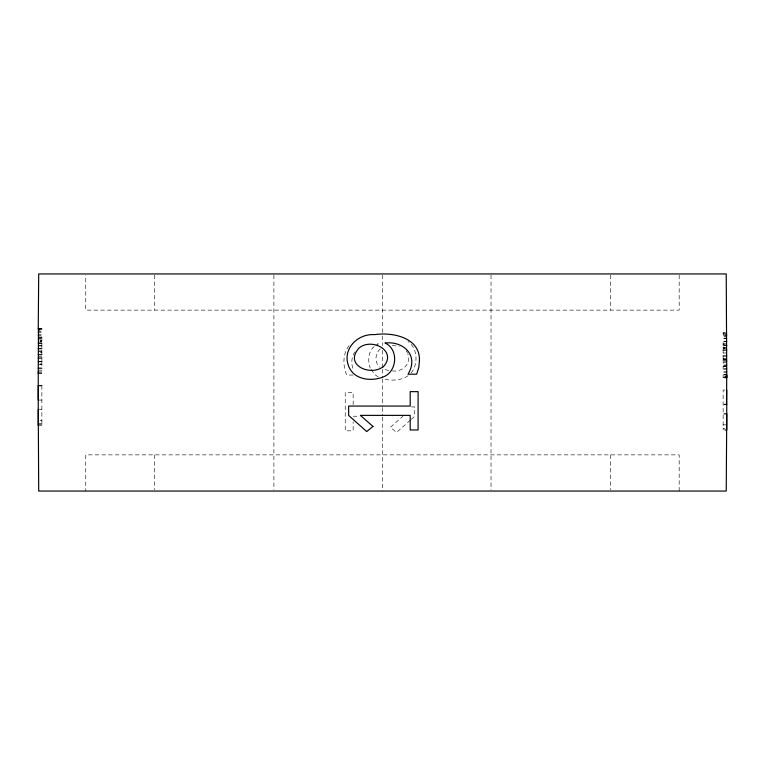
<?xml version="1.0" encoding="UTF-8"?>
<svg xmlns="http://www.w3.org/2000/svg" width="765" height="765" viewBox="0 0 765 765"><rect width="100%" height="100%" fill="white"/><g stroke="black" fill="none" stroke-linecap="round" stroke-linejoin="round"><path stroke-width="0.57" stroke-dasharray="3.83 2.87" d="M349.07 345.637C342.557 353.937 342.768 365.66 346.679 375.051L355.333 375.051M355.065 351.757C350.848 357.131 351.231 364.848 353.593 370.901M374.123 346.545C368.137 351.862 367.592 360.927 370.222 368.07M411.178 372.909C418.388 364.016 417.719 348.285 407.936 341.448M380.31 348.869C374.984 353.172 374.439 362.476 379.526 367.133M410.375 420.138L396.586 432.407L390.351 427.291L402.954 416.217M411.235 419.373L414.678 416.313L414.678 406.913L411.13 406.913M408.089 375.72C400.803 380.951 390.523 380.865 382.395 378.742M375.797 345.464L378.302 343.848L376.275 343.944M392.302 370.872C402.113 372.555 411.943 363.605 407.726 353.688M39.158 328.309L41.865 328.309L41.865 331.991M39.158 328.644L41.865 328.644M40.057 328.711L41.865 328.711M39.158 329.658L41.865 329.658M724.943 332.708L723.135 332.708L723.135 336.39L725.842 336.39M723.135 333.11L725.842 333.043M723.135 334.056L724.943 334.056M723.135 335.816L724.943 335.816M38.25 337.002L41.865 337.097M38.25 337.289L41.865 337.289M40.057 340.54L41.865 340.54M40.057 340.961L41.865 340.961M40.057 341.563L41.865 341.563M38.25 342.031L41.865 342.031M723.135 343.973L726.75 343.887M723.135 344.107L724.943 344.107M38.25 345.723L41.865 345.723M38.25 345.981L41.865 345.981M723.135 347.549L724.943 347.549M723.135 347.731L726.75 347.731M723.135 348.209L726.75 348.209M723.135 348.544L724.943 348.544M38.25 350.925L41.865 350.925M38.25 351.613L41.865 351.565M40.057 352.722L41.865 352.722M723.135 352.981L726.75 353.009M38.25 356.509L41.865 356.509M723.135 358.909L726.75 358.909M723.135 359.034L726.75 359.034M723.135 359.55L726.75 359.55M723.135 362.543L726.75 362.543M40.057 364.025L41.865 364.025M38.25 364.532L41.865 364.532M40.057 364.733L41.865 364.733M723.135 366.387L726.75 366.387M723.135 366.655L726.75 366.655M38.25 370.145L41.865 370.145L41.865 373.282L38.25 373.282M38.25 371.895L41.865 371.914M38.25 372.938L41.865 372.938M723.135 377.346L724.943 377.346M724.943 390.054L723.135 390.054L723.135 429.959M38.25 400.076L41.865 400.076M38.25 409.38L41.865 409.466M353.143 416.217L359.072 416.217M40.057 420.444L41.865 420.444M723.135 424.843L726.75 424.843M38.25 425.56L41.865 425.56M723.135 428.381L724.943 428.381M388.773 370.47L382.433 369.093M392.302 345.474L399.167 346.325M378.283 377.011L374.869 374.592L370.709 368.94M406.091 350.647L407.449 352.818M723.135 342.548L723.135 363.452M723.135 365.966L723.135 369.294M723.135 374.554L723.135 377.68M679.186 275.113L679.186 310.131L85.747 310.131L85.747 275.113M679.186 491.053L679.186 454.869L85.747 454.869L85.747 491.053M610.441 275.113L610.441 310.131M610.441 454.869L610.441 489.887M491.025 275.132L491.025 489.868M382.471 275.132L382.471 334.783M382.471 335.978L382.471 345.522M382.471 350.293L382.471 368.185M382.471 369.38L382.471 377.728M382.471 378.924L382.471 406.358M382.471 407.554L382.471 415.902M382.471 417.097L382.471 491.053M353.143 404.695L353.143 392.493L345.235 392.493L345.235 430.819L353.143 430.819L353.143 421.831M273.908 275.132L273.908 489.868M154.501 275.113L154.501 310.131M154.501 454.869L154.501 489.887M41.865 337.002L41.865 342.194M41.865 343.81L41.865 358.144M41.865 359.139L41.865 360.87M41.865 361.759L41.865 367.745M41.865 385.656L41.865 424.537"/><path stroke-width="1.15" d="M38.25 328.644L38.709 273.947L726.234 273.947L726.75 377.68L724.943 377.68M726.492 404.475L726.75 374.573L724.034 374.554M383.217 366.865C397.848 351.317 372.096 337.155 359.024 348.027C343.619 365.268 370.719 376.437 382.844 366.865M38.25 328.711L40.057 328.711M38.25 329.916L40.057 329.916M38.25 331.991L40.966 331.991M724.943 334.056L726.75 334.056M38.25 335.003L40.966 335.003M724.943 335.816L726.75 335.816M724.034 338.379L726.75 338.379M38.25 338.799L40.966 338.799M724.034 341.496L726.75 341.496M38.25 343.332L41.865 343.332M724.034 345.359L726.75 345.359M38.25 348.611L41.865 348.611M723.135 350.131L726.75 350.131M38.25 354.635L41.865 354.635M723.135 355.964L726.75 355.964M38.25 358.144L41.865 358.144M723.135 360.908L726.75 360.908M38.25 361.558L41.865 361.558M724.034 365.23L726.75 365.23M38.25 368.214L41.865 368.214M724.034 368.931L726.75 368.931M724.034 372.01L726.75 372.01M724.943 376.313L726.75 376.313L726.492 375.682M724.943 377.346L726.75 377.346M41.865 385.656L38.25 385.656L38.25 425.56M38.25 400.076L38.25 371.895M724.034 404.475L726.75 404.475M38.25 409.38L38.709 491.053L726.234 491.053L726.75 413.779L724.034 413.875M38.25 423.982L41.865 423.982M724.943 429.959L726.75 429.959L726.75 390.054M38.48 328.386L38.25 373.282M419.45 360.631L418.751 367.563L416.657 374.209L408.003 374.209C419.182 355.878 403.863 340.836 385.024 343.007C398.288 348.811 397.351 369.82 385.044 376.17C373.215 381.869 354.53 380.521 348.926 366.827C341.553 349.71 357.236 333.454 374.525 334.64C392.598 331.953 420.224 337.461 419.45 360.631M372.976 426.44L366.751 431.556L348.658 415.462L348.658 406.072L410.193 406.072L410.193 391.651L418.092 391.651L418.092 429.978L410.193 429.978L410.193 415.376L360.372 415.376L372.976 426.44"/></g></svg>
